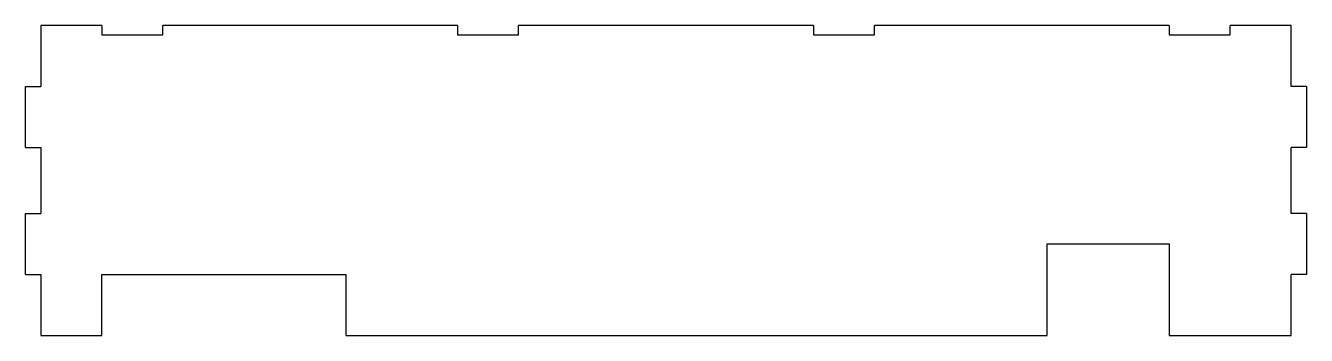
# Model space of a CAD drawing. Header units: millimetres. Extents: x -210 to 210, y -51 to 51.
import ezdxf

# ---------------------------------------------------------------- set-up
doc = ezdxf.new("R2010")
doc.units = ezdxf.units.MM

msp = doc.modelspace()

# ---------------------------------------------------------------- linework, layer by layer
at = {"color": 7, "linetype": 'Continuous', "lineweight": 25}
for p, q in [((-205, 50.8), (-205, 30.8)), ((-185, 50.8), (-205, 50.8)), ((-185, 50.8), (-185, 47.8)), ((-165, 47.8), (-165, 50.8)), ((-68.33, 50.8), (-165, 50.8)), ((-68.33, 50.8), (-68.33, 47.8)), ((-48.33, 47.8), (-48.33, 50.8)), ((48.33, 50.8), (-48.33, 50.8)), ((48.33, 50.8), (48.33, 47.8)), ((68.33, 47.8), (68.33, 50.8)), ((165, 50.8), (68.33, 50.8)), ((165, 50.8), (165, 47.8)), ((185, 47.8), (185, 50.8)), ((205, 50.8), (185, 50.8)), ((205, 30.8), (205, 50.8)), ((-185, 47.8), (-165, 47.8)), ((-68.33, 47.8), (-48.33, 47.8)), ((48.33, 47.8), (68.33, 47.8)), ((165, 47.8), (185, 47.8)), ((-210, 10.8), (-210, 30.8)), ((-210, 30.8), (-205, 30.8)), ((210, 30.8), (205, 30.8)), ((210, 30.8), (210, 10.8)), ((-210, 10.8), (-205, 10.8)), ((-205, 10.8), (-205, -10.8)), ((210, 10.8), (205, 10.8)), ((205, -10.8), (205, 10.8)), ((-210, -30.8), (-210, -10.8)), ((-210, -10.8), (-205, -10.8)), ((210, -10.8), (205, -10.8)), ((210, -10.8), (210, -30.8)), ((125, -50.8), (125, -20.8)), ((125, -20.8), (165, -20.8)), ((165, -20.8), (165, -50.8)), ((-210, -30.8), (-205, -30.8)), ((-205, -30.8), (-205, -50.8)), ((-185, -30.8), (-105, -30.8)), ((-185, -50.8), (-185, -30.8)), ((-105, -30.8), (-105, -50.8)), ((210, -30.8), (205, -30.8)), ((205, -50.8), (205, -30.8)), ((-205, -50.8), (-185, -50.8)), ((-105, -50.8), (125, -50.8)), ((165, -50.8), (205, -50.8))]:
    msp.add_line(p, q, dxfattribs=at)

doc.saveas('drawing.dxf')
